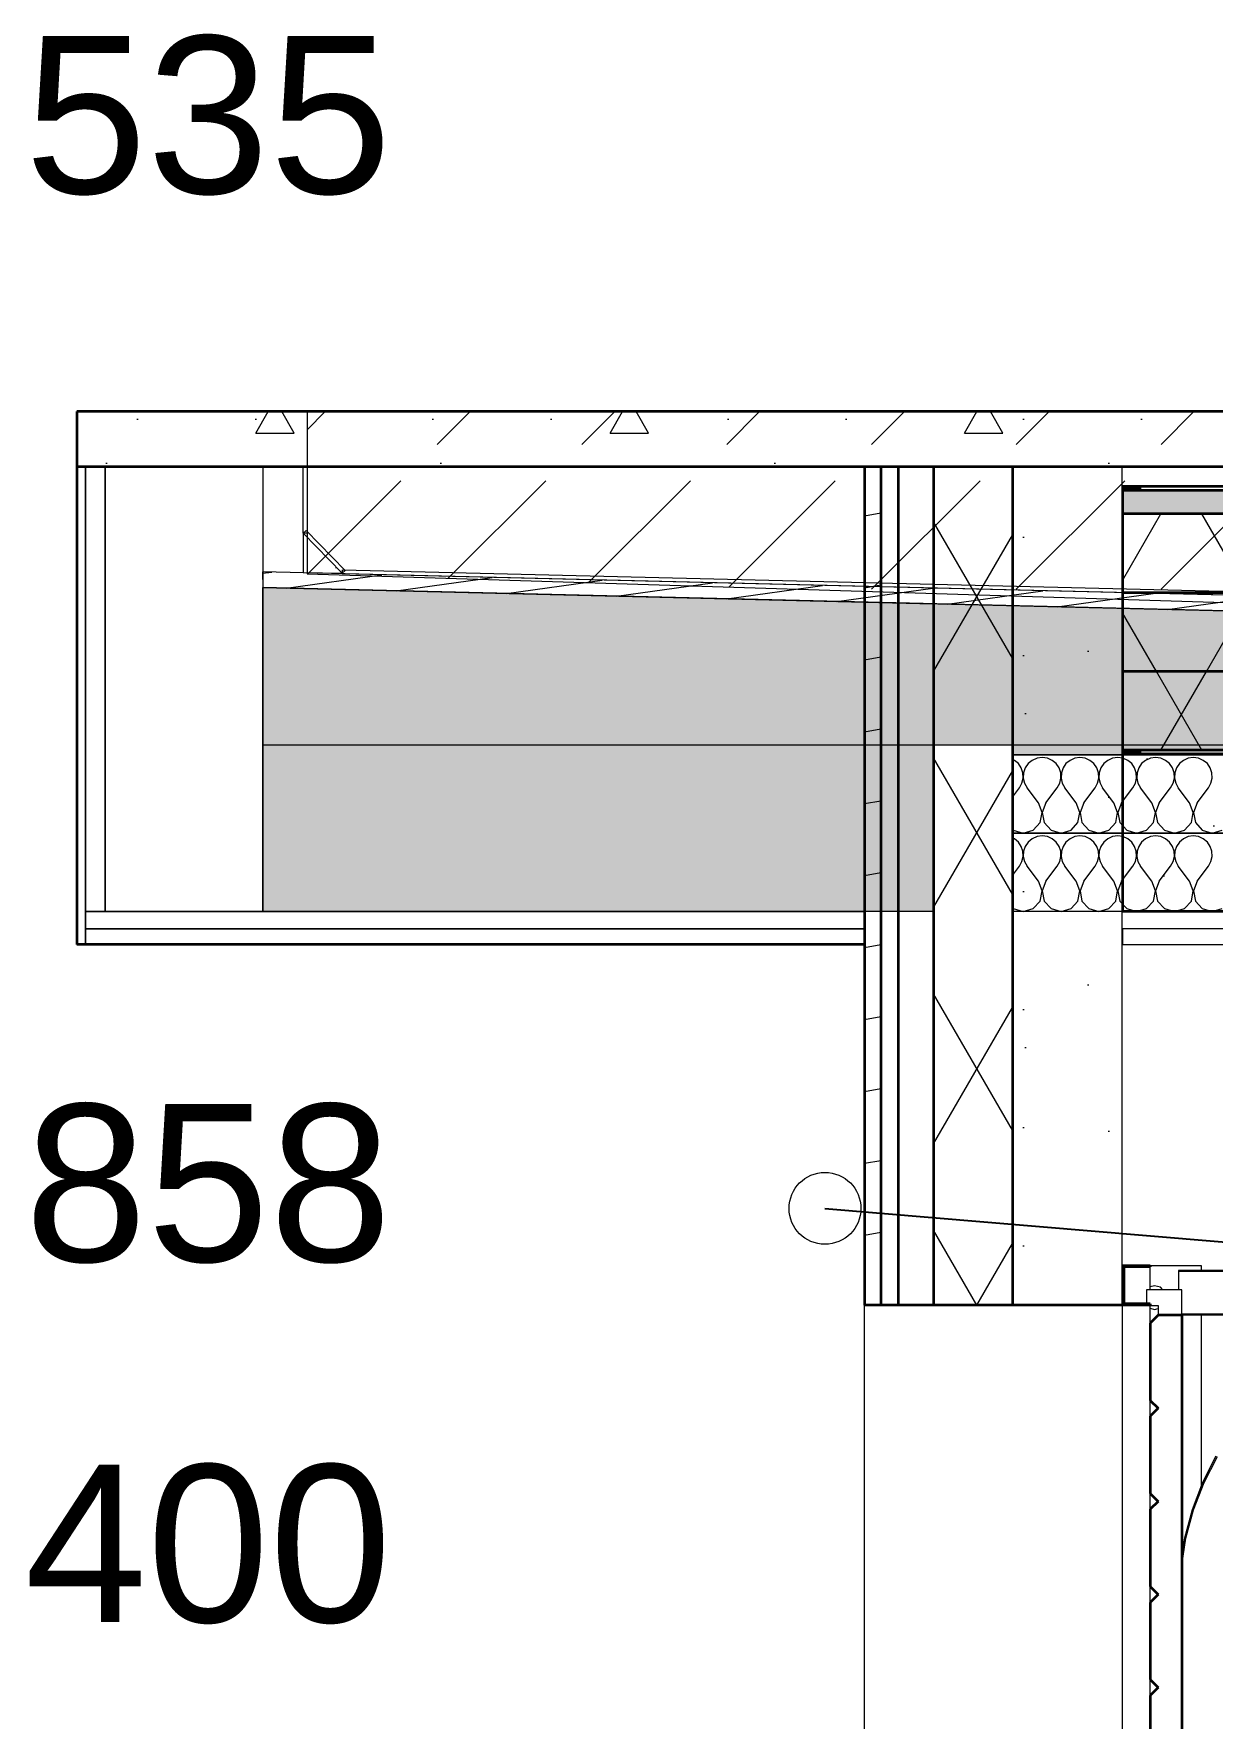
# Model space of a CAD drawing. Header units: millimetres. Extents: x 745166 to 884669, y -5000 to 15056.
# Drawn here: x 850336 to 851832, y 2004 to 4144 of the extents above; entities that cross this region are included whole.
import ezdxf

# ---------------------------------------------------------------- set-up
doc = ezdxf.new("R2010")
doc.units = ezdxf.units.MM
doc.header["$MEASUREMENT"] = 0
doc.linetypes.add('Wipeout_Contour', pattern=[1000, 0, -1000])
for name, color, linetype, lineweight in [('New_0_Pen_No__1', 7, 'Continuous', 13), ('New_0_Pen_No__19', 255, 'Continuous', 0), ('New_2D Drafting - General_Pen_No__1', 7, 'Continuous', 13), ('New_2D Drafting - General_Pen_No__19', 255, 'Continuous', 0), ('New_Annotation - Label_Pen_No__1', 7, 'Continuous', 13), ('New_ARCHICAD Doors_Pen_No__1', 7, 'Continuous', 13), ('New_ARCHICAD Doors_Pen_No__21', 7, 'Continuous', 35), ('New_Dimensioning - General_Pen_No__1', 7, 'Continuous', 13), ('New_Shell - Roof_Pen_No__21', 7, 'Continuous', 35), ('New_Structural - Bearing_Pen_No__21', 7, 'Continuous', 35)]:
    doc.layers.add(name, color=color, linetype=linetype, lineweight=lineweight)
for name, color, linetype in [('New_ARCHICAD Doors', 7, 'Continuous'), ('New_Shell - Roof', 7, 'Continuous'), ('New_Structural - Bearing', 7, 'Continuous')]:
    doc.layers.add(name, color=color, linetype=linetype)
doc.layers.add('New_ARCHICAD Doors_Pen_No__87', color=7, linetype='Continuous', lineweight=20, true_color=0x6a6a6a)
doc.styles.add('GENERATED_STYLE_1', font='')
doc.styles.get('GENERATED_STYLE_1').set_extended_font_data('Arial')
doc.dimstyles.new('GENERATED_STYLE__1', dxfattribs={"dimtxt": 0.18, "dimasz": 182.4, "dimexe": 0.18, "dimexo": 0.0625, "dimgap": 0, "dimtad": 0, "dimtih": 1, "dimtoh": 1, "dimdec": 4, "dimzin": 0, "dimdsep": 46, "dimcen": 0.09, "dimadec": 0, "dimazin": 0, "dimtfac": 1, "dimtdec": 4, "dimtmove": 0, "dimatfit": 3, "dimldrblk": 'ARROWHEAD_1', "dimfxl": 0, "dimtolj": 1, "dimtzin": 0, "dimarcsym": 0})
pattern_1 = [(0, (1087092.2, 129.2), (0, 779.4229), [48.75, -401.25]), (0, (1087317.2, 518.9), (0, 779.4229), [48.75, -401.25]), (60, (1087092.2, 129.2), (-675, 389.7114), [48.75, -401.25]), (60, (1087542.2, 129.2), (-675, 389.7114), [48.75, -401.25]), (120, (1087141, 129.2), (675, 389.7114), [48.75, -401.25]), (120, (1087591, 129.2), (675, 389.7114), [48.75, -401.25]), (0, (1087092.23, 204.18), (0, 150), [0, -150, 0, -225]), (45, (1087167.23, 204.18), (-106.06602, 106.06602), [0, -112.5, 0, -187.5])]
pattern_2 = [(60, (1087092.23, 129.18), (-129.90381, 75), []), (120, (1087092.23, 129.18), (129.90381, 75), [])]
pattern_3 = [(10, (1087092.23, 129.18), (-15.628336, 88.632695), [])]

# ---------------------------------------------------------------- blocks, each defined once
blk = doc.blocks.new('*X3', base_point=(1087092.2, 129.2))
at = {"layer": 'New_Shell - Roof', "linetype": 'Continuous', "lineweight": 0, "true_color": 0x000000}
blk.add_hatch(color=18, dxfattribs=at).paths.add_polyline_path([(851718.5, 3564.2), (851718.5, 3534.2), (855718.5, 3534.2), (855718.5, 3564.2)])
blk = doc.blocks.new('*X4', base_point=(1087092.2, 129.2))
at = {"layer": 'New_Shell - Roof', "linetype": 'Continuous', "lineweight": 0, "true_color": 0x000000}
for points in [[(851742.4, 3569.2), (851718.5, 3569.2), (851718.5, 3564.2), (851742.4, 3564.2)], [(852042.4, 3569.2), (851892.4, 3569.2), (851892.4, 3564.2), (852042.4, 3564.2)], [(852342.4, 3569.2), (852192.4, 3569.2), (852192.4, 3564.2), (852342.4, 3564.2)], [(852642.4, 3569.2), (852492.4, 3569.2), (852492.4, 3564.2), (852642.4, 3564.2)], [(852942.4, 3569.2), (852792.4, 3569.2), (852792.4, 3564.2), (852942.4, 3564.2)], [(853242.4, 3569.2), (853092.4, 3569.2), (853092.4, 3564.2), (853242.4, 3564.2)], [(853542.4, 3569.2), (853392.4, 3569.2), (853392.4, 3564.2), (853542.4, 3564.2)], [(853842.4, 3569.2), (853692.4, 3569.2), (853692.4, 3564.2), (853842.4, 3564.2)], [(854142.4, 3569.2), (853992.4, 3569.2), (853992.4, 3564.2), (854142.4, 3564.2)], [(854442.4, 3569.2), (854292.4, 3569.2), (854292.4, 3564.2), (854442.4, 3564.2)], [(854742.4, 3569.2), (854592.4, 3569.2), (854592.4, 3564.2), (854742.4, 3564.2)], [(855042.4, 3569.2), (854892.4, 3569.2), (854892.4, 3564.2), (855042.4, 3564.2)], [(855342.4, 3569.2), (855192.4, 3569.2), (855192.4, 3564.2), (855342.4, 3564.2)], [(855642.4, 3569.2), (855492.4, 3569.2), (855492.4, 3564.2), (855642.4, 3564.2)]]:
    blk.add_hatch(color=18, dxfattribs=at).paths.add_polyline_path(points)
blk = doc.blocks.new('*X5', base_point=(1087092.2, 129.2))
at = {"layer": 'New_Shell - Roof', "linetype": 'Continuous', "lineweight": 0, "true_color": 0x000000}
for points in [[(851742.4, 3234.2), (851718.5, 3234.2), (851718.5, 3229.2), (851742.4, 3229.2)], [(852042.4, 3234.2), (851892.4, 3234.2), (851892.4, 3229.2), (852042.4, 3229.2)], [(852342.4, 3234.2), (852192.4, 3234.2), (852192.4, 3229.2), (852342.4, 3229.2)], [(852642.4, 3234.2), (852492.4, 3234.2), (852492.4, 3229.2), (852642.4, 3229.2)], [(852942.4, 3234.2), (852792.4, 3234.2), (852792.4, 3229.2), (852942.4, 3229.2)], [(853242.4, 3234.2), (853092.4, 3234.2), (853092.4, 3229.2), (853242.4, 3229.2)], [(853542.4, 3234.2), (853392.4, 3234.2), (853392.4, 3229.2), (853542.4, 3229.2)], [(853842.4, 3234.2), (853692.4, 3234.2), (853692.4, 3229.2), (853842.4, 3229.2)], [(854142.4, 3234.2), (853992.4, 3234.2), (853992.4, 3229.2), (854142.4, 3229.2)], [(854442.4, 3234.2), (854292.4, 3234.2), (854292.4, 3229.2), (854442.4, 3229.2)], [(854742.4, 3234.2), (854592.4, 3234.2), (854592.4, 3229.2), (854742.4, 3229.2)], [(855042.4, 3234.2), (854892.4, 3234.2), (854892.4, 3229.2), (855042.4, 3229.2)], [(855342.4, 3234.2), (855192.4, 3234.2), (855192.4, 3229.2), (855342.4, 3229.2)], [(855642.4, 3234.2), (855492.4, 3234.2), (855492.4, 3229.2), (855642.4, 3229.2)]]:
    blk.add_hatch(color=18, dxfattribs=at).paths.add_polyline_path(points)
blk = doc.blocks.new('*X6', base_point=(1087092.2, 129.2))
at = {"layer": 'New_0_Pen_No__1', "color": 7, "linetype": 'Continuous', "lineweight": 13}
for p, q in [((851616.3, 3125.2), (851609.8, 3124.3)), ((851622.9, 3124.3), (851616.3, 3125.2)), ((851664.3, 3125.2), (851657.8, 3124.3)), ((851670.9, 3124.3), (851664.3, 3125.2)), ((851712.3, 3125.2), (851705.8, 3124.3)), ((851718.9, 3124.3), (851712.3, 3125.2)), ((851760.3, 3125.2), (851753.8, 3124.3)), ((851766.9, 3124.3), (851760.3, 3125.2)), ((851808.3, 3125.2), (851801.8, 3124.3)), ((851814.9, 3124.3), (851808.3, 3125.2)), ((851581, 3121.6), (851578.5, 3122.7)), ((851586.1, 3117.4), (851581, 3121.6)), ((851589.8, 3111.9), (851586.1, 3117.4)), ((851591.9, 3105.6), (851589.8, 3111.9)), ((851592.2, 3099), (851591.9, 3105.6)), ((851592.8, 3105.6), (851592.4, 3099)), ((851594.9, 3111.9), (851592.8, 3105.6)), ((851598.6, 3117.4), (851594.9, 3111.9)), ((851603.7, 3121.6), (851598.6, 3117.4)), ((851609.8, 3124.3), (851603.7, 3121.6)), ((851629, 3121.6), (851622.9, 3124.3)), ((851634.1, 3117.4), (851629, 3121.6)), ((851637.8, 3111.9), (851634.1, 3117.4)), ((851639.9, 3105.6), (851637.8, 3111.9)), ((851640.2, 3099), (851639.9, 3105.6)), ((851640.8, 3105.6), (851640.4, 3099)), ((851642.9, 3111.9), (851640.8, 3105.6)), ((851646.6, 3117.4), (851642.9, 3111.9)), ((851651.7, 3121.6), (851646.6, 3117.4)), ((851657.8, 3124.3), (851651.7, 3121.6)), ((851677, 3121.6), (851670.9, 3124.3)), ((851682.1, 3117.4), (851677, 3121.6)), ((851685.8, 3111.9), (851682.1, 3117.4)), ((851687.9, 3105.6), (851685.8, 3111.9)), ((851688.2, 3099), (851687.9, 3105.6)), ((851688.8, 3105.6), (851688.4, 3099)), ((851690.9, 3111.9), (851688.8, 3105.6)), ((851694.6, 3117.4), (851690.9, 3111.9)), ((851699.7, 3121.6), (851694.6, 3117.4)), ((851705.8, 3124.3), (851699.7, 3121.6)), ((851725, 3121.6), (851718.9, 3124.3)), ((851730.1, 3117.4), (851725, 3121.6)), ((851733.8, 3111.9), (851730.1, 3117.4)), ((851735.9, 3105.6), (851733.8, 3111.9)), ((851736.2, 3099), (851735.9, 3105.6)), ((851736.8, 3105.6), (851736.4, 3099)), ((851738.9, 3111.9), (851736.8, 3105.6)), ((851742.6, 3117.4), (851738.9, 3111.9)), ((851747.7, 3121.6), (851742.6, 3117.4)), ((851753.8, 3124.3), (851747.7, 3121.6)), ((851773, 3121.6), (851766.9, 3124.3)), ((851778.1, 3117.4), (851773, 3121.6)), ((851781.8, 3111.9), (851778.1, 3117.4)), ((851783.9, 3105.6), (851781.8, 3111.9)), ((851784.2, 3099), (851783.9, 3105.6)), ((851784.8, 3105.6), (851784.4, 3099)), ((851786.9, 3111.9), (851784.8, 3105.6)), ((851790.6, 3117.4), (851786.9, 3111.9)), ((851795.7, 3121.6), (851790.6, 3117.4)), ((851801.8, 3124.3), (851795.7, 3121.6)), ((851821, 3121.6), (851814.9, 3124.3)), ((851826.1, 3117.4), (851821, 3121.6)), ((851829.8, 3111.9), (851826.1, 3117.4)), ((851831.9, 3105.6), (851829.8, 3111.9)), ((851832.2, 3099), (851831.9, 3105.6)), ((851578.5, 3074.7), (851587.5, 3086.8)), ((851587.5, 3086.8), (851590.7, 3092.6)), ((851590.7, 3092.6), (851592.2, 3099)), ((851592.4, 3099), (851593.9, 3092.6)), ((851593.9, 3092.6), (851597.1, 3086.8)), ((851611.5, 3067.6), (851597.1, 3086.8)), ((851621.1, 3067.6), (851635.5, 3086.8)), ((851635.5, 3086.8), (851638.7, 3092.6)), ((851638.7, 3092.6), (851640.2, 3099)), ((851640.4, 3099), (851641.9, 3092.6)), ((851641.9, 3092.6), (851645.1, 3086.8)), ((851659.5, 3067.6), (851645.1, 3086.8)), ((851669.1, 3067.6), (851683.5, 3086.8)), ((851683.5, 3086.8), (851686.7, 3092.6)), ((851686.7, 3092.6), (851688.2, 3099)), ((851688.4, 3099), (851689.9, 3092.6)), ((851689.9, 3092.6), (851693.1, 3086.8)), ((851707.5, 3067.6), (851693.1, 3086.8)), ((851717.1, 3067.6), (851731.5, 3086.8)), ((851731.5, 3086.8), (851734.7, 3092.6)), ((851734.7, 3092.6), (851736.2, 3099)), ((851736.4, 3099), (851737.9, 3092.6)), ((851737.9, 3092.6), (851741.1, 3086.8)), ((851755.5, 3067.6), (851741.1, 3086.8)), ((851765.1, 3067.6), (851779.5, 3086.8)), ((851779.5, 3086.8), (851782.7, 3092.6)), ((851782.7, 3092.6), (851784.2, 3099)), ((851784.4, 3099), (851785.9, 3092.6)), ((851785.9, 3092.6), (851789.1, 3086.8)), ((851803.5, 3067.6), (851789.1, 3086.8)), ((851813.1, 3067.6), (851827.5, 3086.8)), ((851827.5, 3086.8), (851830.7, 3092.6)), ((851830.7, 3092.6), (851832.2, 3099)), ((851616.2, 3055.3), (851611.5, 3067.6)), ((851621.1, 3067.6), (851616.4, 3055.3)), ((851664.2, 3055.3), (851659.5, 3067.6)), ((851669.1, 3067.6), (851664.4, 3055.3)), ((851712.2, 3055.3), (851707.5, 3067.6)), ((851717.1, 3067.6), (851712.4, 3055.3)), ((851760.2, 3055.3), (851755.5, 3067.6)), ((851765.1, 3067.6), (851760.4, 3055.3)), ((851808.2, 3055.3), (851803.5, 3067.6)), ((851813.1, 3067.6), (851808.4, 3055.3)), ((851605, 3032.8), (851613.8, 3042.4)), ((851613.8, 3042.4), (851616.2, 3055.3)), ((851616.4, 3055.3), (851618.9, 3042.4)), ((851618.9, 3042.4), (851627.7, 3032.8)), ((851653, 3032.8), (851661.8, 3042.4)), ((851661.8, 3042.4), (851664.2, 3055.3)), ((851664.4, 3055.3), (851666.9, 3042.4)), ((851666.9, 3042.4), (851675.7, 3032.8)), ((851701, 3032.8), (851709.8, 3042.4)), ((851709.8, 3042.4), (851712.2, 3055.3)), ((851712.4, 3055.3), (851714.9, 3042.4)), ((851714.9, 3042.4), (851723.7, 3032.8)), ((851749, 3032.8), (851757.8, 3042.4)), ((851757.8, 3042.4), (851760.2, 3055.3)), ((851760.4, 3055.3), (851762.9, 3042.4)), ((851762.9, 3042.4), (851771.7, 3032.8)), ((851797, 3032.8), (851805.8, 3042.4)), ((851805.8, 3042.4), (851808.2, 3055.3)), ((851808.4, 3055.3), (851810.9, 3042.4)), ((851810.9, 3042.4), (851819.7, 3032.8)), ((851578.5, 3034.1), (851579.7, 3032.8)), ((851579.7, 3032.8), (851592.3, 3029.2)), ((851592.3, 3029.2), (851605, 3032.8)), ((851627.7, 3032.8), (851640.3, 3029.2)), ((851640.3, 3029.2), (851653, 3032.8)), ((851675.7, 3032.8), (851688.3, 3029.2)), ((851688.3, 3029.2), (851701, 3032.8)), ((851723.7, 3032.8), (851736.3, 3029.2)), ((851736.3, 3029.2), (851749, 3032.8)), ((851771.7, 3032.8), (851784.3, 3029.2)), ((851784.3, 3029.2), (851797, 3032.8)), ((851819.7, 3032.8), (851832.3, 3029.2)), ((851832.3, 3029.2), (851845, 3032.8))]:
    blk.add_line(p, q, dxfattribs=at)
blk = doc.blocks.new('*X8', base_point=(1087092.2, 129.2))
at = {"layer": 'New_0_Pen_No__1', "color": 7, "linetype": 'Continuous', "lineweight": 13}
for p, q in [((851581, 3221.2), (851578.5, 3222.3)), ((851586.1, 3217), (851581, 3221.2)), ((851589.8, 3211.5), (851586.1, 3217)), ((851591.9, 3205.3), (851589.8, 3211.5)), ((851594.9, 3211.5), (851592.8, 3205.3)), ((851598.6, 3217), (851594.9, 3211.5)), ((851603.7, 3221.2), (851598.6, 3217)), ((851609.8, 3223.9), (851603.7, 3221.2)), ((851616.3, 3224.8), (851609.8, 3223.9)), ((851622.9, 3223.9), (851616.3, 3224.8)), ((851629, 3221.2), (851622.9, 3223.9)), ((851634.1, 3217), (851629, 3221.2)), ((851637.8, 3211.5), (851634.1, 3217)), ((851639.9, 3205.3), (851637.8, 3211.5)), ((851642.9, 3211.5), (851640.8, 3205.3)), ((851646.6, 3217), (851642.9, 3211.5)), ((851651.7, 3221.2), (851646.6, 3217)), ((851657.8, 3223.9), (851651.7, 3221.2)), ((851664.3, 3224.8), (851657.8, 3223.9)), ((851670.9, 3223.9), (851664.3, 3224.8)), ((851677, 3221.2), (851670.9, 3223.9)), ((851682.1, 3217), (851677, 3221.2)), ((851685.8, 3211.5), (851682.1, 3217)), ((851687.9, 3205.3), (851685.8, 3211.5)), ((851690.9, 3211.5), (851688.8, 3205.3)), ((851694.6, 3217), (851690.9, 3211.5)), ((851699.7, 3221.2), (851694.6, 3217)), ((851705.8, 3223.9), (851699.7, 3221.2)), ((851712.3, 3224.8), (851705.8, 3223.9)), ((851718.9, 3223.9), (851712.3, 3224.8)), ((851725, 3221.2), (851718.9, 3223.9)), ((851730.1, 3217), (851725, 3221.2)), ((851733.8, 3211.5), (851730.1, 3217)), ((851735.9, 3205.3), (851733.8, 3211.5)), ((851738.9, 3211.5), (851736.8, 3205.3)), ((851742.6, 3217), (851738.9, 3211.5)), ((851747.7, 3221.2), (851742.6, 3217)), ((851753.8, 3223.9), (851747.7, 3221.2)), ((851760.3, 3224.8), (851753.8, 3223.9)), ((851766.9, 3223.9), (851760.3, 3224.8)), ((851773, 3221.2), (851766.9, 3223.9)), ((851778.1, 3217), (851773, 3221.2)), ((851781.8, 3211.5), (851778.1, 3217)), ((851783.9, 3205.3), (851781.8, 3211.5)), ((851786.9, 3211.5), (851784.8, 3205.3)), ((851790.6, 3217), (851786.9, 3211.5)), ((851795.7, 3221.2), (851790.6, 3217)), ((851801.8, 3223.9), (851795.7, 3221.2)), ((851808.3, 3224.8), (851801.8, 3223.9)), ((851814.9, 3223.9), (851808.3, 3224.8)), ((851821, 3221.2), (851814.9, 3223.9)), ((851826.1, 3217), (851821, 3221.2)), ((851829.8, 3211.5), (851826.1, 3217)), ((851831.9, 3205.3), (851829.8, 3211.5)), ((851587.5, 3186.4), (851590.7, 3192.2)), ((851590.7, 3192.2), (851592.2, 3198.6)), ((851592.2, 3198.6), (851591.9, 3205.3)), ((851592.8, 3205.3), (851592.4, 3198.6)), ((851592.4, 3198.6), (851593.9, 3192.2)), ((851593.9, 3192.2), (851597.1, 3186.4)), ((851635.5, 3186.4), (851638.7, 3192.2)), ((851638.7, 3192.2), (851640.2, 3198.6)), ((851640.2, 3198.6), (851639.9, 3205.3)), ((851640.8, 3205.3), (851640.4, 3198.6)), ((851640.4, 3198.6), (851641.9, 3192.2)), ((851641.9, 3192.2), (851645.1, 3186.4)), ((851683.5, 3186.4), (851686.7, 3192.2)), ((851686.7, 3192.2), (851688.2, 3198.6)), ((851688.2, 3198.6), (851687.9, 3205.3)), ((851688.8, 3205.3), (851688.4, 3198.6)), ((851688.4, 3198.6), (851689.9, 3192.2)), ((851689.9, 3192.2), (851693.1, 3186.4)), ((851731.5, 3186.4), (851734.7, 3192.2)), ((851734.7, 3192.2), (851736.2, 3198.6)), ((851736.2, 3198.6), (851735.9, 3205.3)), ((851736.8, 3205.3), (851736.4, 3198.6)), ((851736.4, 3198.6), (851737.9, 3192.2)), ((851737.9, 3192.2), (851741.1, 3186.4)), ((851779.5, 3186.4), (851782.7, 3192.2)), ((851782.7, 3192.2), (851784.2, 3198.6)), ((851784.2, 3198.6), (851783.9, 3205.3)), ((851784.8, 3205.3), (851784.4, 3198.6)), ((851784.4, 3198.6), (851785.9, 3192.2)), ((851785.9, 3192.2), (851789.1, 3186.4)), ((851827.5, 3186.4), (851830.7, 3192.2)), ((851830.7, 3192.2), (851832.2, 3198.6)), ((851832.2, 3198.6), (851831.9, 3205.3)), ((851578.5, 3174.4), (851587.5, 3186.4)), ((851611.5, 3167.2), (851597.1, 3186.4)), ((851621.1, 3167.2), (851635.5, 3186.4)), ((851659.5, 3167.2), (851645.1, 3186.4)), ((851669.1, 3167.2), (851683.5, 3186.4)), ((851707.5, 3167.2), (851693.1, 3186.4)), ((851717.1, 3167.2), (851731.5, 3186.4)), ((851755.5, 3167.2), (851741.1, 3186.4)), ((851765.1, 3167.2), (851779.5, 3186.4)), ((851803.5, 3167.2), (851789.1, 3186.4)), ((851813.1, 3167.2), (851827.5, 3186.4)), ((851616.2, 3155), (851611.5, 3167.2)), ((851613.8, 3142.1), (851616.2, 3155)), ((851621.1, 3167.2), (851616.4, 3155)), ((851616.4, 3155), (851618.9, 3142.1)), ((851664.2, 3155), (851659.5, 3167.2)), ((851661.8, 3142.1), (851664.2, 3155)), ((851669.1, 3167.2), (851664.4, 3155)), ((851664.4, 3155), (851666.9, 3142.1)), ((851712.2, 3155), (851707.5, 3167.2)), ((851709.8, 3142.1), (851712.2, 3155)), ((851717.1, 3167.2), (851712.4, 3155)), ((851712.4, 3155), (851714.9, 3142.1)), ((851760.2, 3155), (851755.5, 3167.2)), ((851757.8, 3142.1), (851760.2, 3155)), ((851765.1, 3167.2), (851760.4, 3155)), ((851760.4, 3155), (851762.9, 3142.1)), ((851808.2, 3155), (851803.5, 3167.2)), ((851805.8, 3142.1), (851808.2, 3155)), ((851813.1, 3167.2), (851808.4, 3155)), ((851808.4, 3155), (851810.9, 3142.1)), ((851578.5, 3133.7), (851579.7, 3132.4)), ((851579.7, 3132.4), (851592.3, 3128.8)), ((851592.3, 3128.8), (851605, 3132.4)), ((851605, 3132.4), (851613.8, 3142.1)), ((851618.9, 3142.1), (851627.7, 3132.4)), ((851627.7, 3132.4), (851640.3, 3128.8)), ((851640.3, 3128.8), (851653, 3132.4)), ((851653, 3132.4), (851661.8, 3142.1)), ((851666.9, 3142.1), (851675.7, 3132.4)), ((851675.7, 3132.4), (851688.3, 3128.8)), ((851688.3, 3128.8), (851701, 3132.4)), ((851701, 3132.4), (851709.8, 3142.1)), ((851714.9, 3142.1), (851723.7, 3132.4)), ((851723.7, 3132.4), (851736.3, 3128.8)), ((851736.3, 3128.8), (851749, 3132.4)), ((851749, 3132.4), (851757.8, 3142.1)), ((851762.9, 3142.1), (851771.7, 3132.4)), ((851771.7, 3132.4), (851784.3, 3128.8)), ((851784.3, 3128.8), (851797, 3132.4)), ((851797, 3132.4), (851805.8, 3142.1)), ((851810.9, 3142.1), (851819.7, 3132.4)), ((851819.7, 3132.4), (851832.3, 3128.8)), ((851832.3, 3128.8), (851845, 3132.4))]:
    blk.add_line(p, q, dxfattribs=at)
blk = doc.blocks.new('*X9', base_point=(1087092.2, 129.2))
at = {"layer": 'New_0_Pen_No__1', "linetype": 'Continuous', "lineweight": 0, "true_color": 0x000000}
blk.add_hatch(color=18, dxfattribs=at).paths.add_polyline_path([(855858.5, 3241), (851578.5, 3241), (851578.5, 3228.4), (855858.5, 3228.4)])
blk = doc.blocks.new('ARROWHEAD_1')
at = {"color": 0, "linetype": 'Continuous', "lineweight": 0}
blk.add_line((0, 0), (-1, 0), dxfattribs=at)
blk.add_circle((0, 0), 0.25, dxfattribs=at)

msp = doc.modelspace()

# ---------------------------------------------------------------- hatches: boundary and pattern name
at = {"layer": 'New_0_Pen_No__1', "linetype": 'Continuous', "lineweight": 13}
h = msp.add_hatch(dxfattribs=at)
h.set_pattern_fill('Lightweight_Concrete_0005', style=0, pattern_type=2)
h.set_pattern_definition(pattern_1)
h.paths.add_polyline_path([(850677.9, 3509.9), (850677.9, 3594.2), (850682.9, 3594.2), (850682.9, 3509.9)])
h = msp.add_hatch(dxfattribs=at)
h.set_pattern_fill('Lightweight_Concrete_0005', style=0, pattern_type=2)
h.set_pattern_definition(pattern_1)
h.paths.add_polyline_path([(850727.4, 3458.9), (850677.9, 3509.9), (850681.5, 3513.4), (850731, 3462.4)])
h = msp.add_hatch(dxfattribs=at)
h.set_pattern_fill('Lightweight_Concrete_0005', style=0, pattern_type=2)
h.set_pattern_definition(pattern_1)
h.paths.add_polyline_path([(850677.9, 3509.9), (850677.8, 3459.8), (850727.4, 3458.9)])
h = msp.add_hatch(dxfattribs=at)
h.set_pattern_fill('Wood_0005', style=0, pattern_type=2)
h.set_pattern_definition([(7.974, (854293.925, 3351.843), (-3.67714, 22.47348), [])])
h.paths.add_polyline_path([(850626.5, 3440.7), (856835.7, 3290.3), (856835.6, 3310.3), (850626.4, 3460.7)])
h = msp.add_hatch(dxfattribs=at)
h.set_pattern_fill('Lightweight_Concrete_0005', style=0, pattern_type=2)
h.set_pattern_definition(pattern_1)
h.paths.add_polyline_path([(856945.7, 3307.6), (850727.5, 3458.2), (850727.7, 3463.2), (856945.8, 3312.6)])
h = msp.add_hatch(dxfattribs=at)
h.set_pattern_fill('Lightweight_Concrete_0005', style=0, pattern_type=2)
h.set_pattern_definition(pattern_1)
h.paths.add_polyline_path([(851390.5, 3007.2), (850401.5, 3007.2), (850401.5, 3029.2), (851390.5, 3029.2)])
h = msp.add_hatch(dxfattribs=at)
h.set_pattern_fill('Lightweight_Concrete_0005', style=0, pattern_type=2)
h.set_pattern_definition(pattern_1)
h.paths.add_polyline_path([(851390.5, 2987.2), (850401.5, 2987.2), (850401.5, 3007.2), (851390.5, 3007.2)])
at = {"layer": 'New_0_Pen_No__19', "linetype": 'Continuous', "lineweight": 0}
for points in [[(851478.5, 3420), (851478.5, 3029.2), (850626.5, 3029.2), (850626.5, 3440.7)], [(850626.5, 3241), (856811.4, 3241), (856811.4, 3290.9), (850626.5, 3440.7)]]:
    msp.add_hatch(color=255, dxfattribs=at).paths.add_polyline_path(points)
at = {"layer": 'New_Shell - Roof', "linetype": 'Continuous', "lineweight": 0, "true_color": 0x000000}
h = msp.add_hatch(dxfattribs=at)
h.set_pattern_fill('Batt_Insulation_0005', color=18, style=0, pattern_type=2)
h.set_pattern_definition(pattern_2)
h.paths.add_polyline_path([(851718.5, 3534.2), (851718.5, 3434.2), (855718.5, 3434.2), (855718.5, 3534.2)])
h = msp.add_hatch(dxfattribs=at)
h.set_pattern_fill('Batt_Insulation_0005', color=18, style=0, pattern_type=2)
h.set_pattern_definition(pattern_2)
h.paths.add_polyline_path([(851718.5, 3434.2), (851718.5, 3334.2), (855718.5, 3334.2), (855718.5, 3434.2)])
h = msp.add_hatch(dxfattribs=at)
h.set_pattern_fill('Batt_Insulation_0005', color=18, style=0, pattern_type=2)
h.set_pattern_definition(pattern_2)
h.paths.add_polyline_path([(851718.5, 3334.2), (851718.5, 3234.2), (855718.5, 3234.2), (855718.5, 3334.2)])

# ---------------------------------------------------------------- linework, layer by layer
at = {"layer": 'New_0_Pen_No__1', "color": 7, "linetype": 'Continuous', "lineweight": 13, "flags": 128}
for points in [[(850390.5, 2987.2), (850390.5, 3594.2), (850401.5, 3594.2), (850401.5, 2987.2)], [(850401.5, 3029.2), (850401.5, 3594.2), (850426.5, 3594.2), (850426.5, 3029.2)], [(850426.5, 3029.2), (850426.5, 3594.2), (850626.5, 3594.2), (850626.5, 3029.2)], [(850677.9, 3509.9), (850677.9, 3594.2), (850682.9, 3594.2), (850682.9, 3509.9)], [(850727.4, 3458.9), (850677.9, 3509.9), (850681.5, 3513.4), (850731, 3462.4)], [(850677.9, 3509.9), (850677.8, 3459.8), (850727.4, 3458.9)], [(850626.5, 3440.7), (856835.7, 3290.3), (856835.6, 3310.3), (850626.4, 3460.7)], [(856945.7, 3307.6), (850727.5, 3458.2), (850727.7, 3463.2), (856945.8, 3312.6)], [(851478.5, 3420), (851478.5, 3029.2), (850626.5, 3029.2), (850626.5, 3440.7)], [(850626.5, 3241), (856811.4, 3241), (856811.4, 3290.9), (850626.5, 3440.7)], [(855858.5, 3241), (855858.5, 3228.4), (851578.5, 3228.4), (851578.5, 3241)], [(855858.5, 3228.4), (855858.5, 3128.8), (851578.5, 3128.8), (851578.5, 3228.4)], [(851390.5, 3007.2), (850401.5, 3007.2), (850401.5, 3029.2), (851390.5, 3029.2)], [(851390.5, 2987.2), (850401.5, 2987.2), (850401.5, 3007.2), (851390.5, 3007.2)]]:
    msp.add_lwpolyline(points, close=True, dxfattribs=at)
at = {"layer": 'New_Shell - Roof_Pen_No__21', "color": 7, "linetype": 'Continuous', "lineweight": 35}
for p, q in [((850390.5, 3664.2), (850390.5, 3594.2)), ((856846.5, 3664.2), (850390.5, 3664.2)), ((850390.5, 3594.2), (850390.5, 2987.2)), ((855718.5, 3534.2), (851718.5, 3534.2)), ((855718.5, 3434.2), (851718.5, 3434.2)), ((855718.5, 3334.2), (851718.5, 3334.2)), ((855718.5, 3234.2), (851718.5, 3234.2)), ((855718.5, 3229.2), (851718.5, 3229.2)), ((851390.5, 2987.2), (850390.5, 2987.2))]:
    msp.add_line(p, q, dxfattribs=at)
at = {"layer": 'New_Structural - Bearing_Pen_No__21', "color": 7, "linetype": 'Continuous', "lineweight": 35}
for p, q in [((851390.5, 3594.2), (851390.5, 2987.2)), ((851718.5, 3594.2), (851718.5, 3569.2))]:
    msp.add_line(p, q, dxfattribs=at)
at = {"layer": 'New_Structural - Bearing_Pen_No__21', "color": 7, "linetype": 'Continuous', "lineweight": 35, "flags": 128}
msp.add_lwpolyline([(851718.5, 3569.2), (851718.5, 3564.2), (851718.5, 3534.2), (851718.5, 3434.2), (851718.5, 3334.2), (851718.5, 3234.2), (851718.5, 3229.2), (851718.5, 3029.2)], dxfattribs=at)

# ---------------------------------------------------------------- block references
at = {"layer": 'New_0_Pen_No__1', "color": 7, "linetype": 'Continuous', "lineweight": 13}
for name in ['*X9', '*X8']:
    msp.add_blockref(name, (1087092.2, 129.2), dxfattribs=at)
at = {"layer": 'New_Shell - Roof', "lineweight": 0}
msp.add_blockref('*X5', (1087092.2, 129.2), dxfattribs=at)

# ---------------------------------------------------------------- texts
at = {"layer": 'New_Dimensioning - General_Pen_No__1', "color": 7, "lineweight": 13, "char_height": 200, "attachment_point": 7, "style": 'GENERATED_STYLE_1'}
for s, insert in [('\\A1;{\\pql;\\fArial|b0|i0|c0|p34;+3,535}', (849928, 3904.2)), ('\\A1;{\\pql;\\fArial|b0|i0|c0|p34;+2,858}', (849928, 2547.2)), ('\\A1;{\\pql;\\fArial|b0|i0|c0|p34;+2,400}', (849928, 2089.2))]:
    msp.add_mtext(s, dxfattribs=dict(at, insert=insert))

# ---------------------------------------------------------------- wipeouts: each hides what was drawn before it
at = {"color": 254, "linetype": 'Wipeout_Contour', "lineweight": 0, "ltscale": 3406225.548092278}
msp.add_wipeout([(851390.5, 2529.2), (851390.5, 129.2), (851718.5, 129.2), (851718.5, 2529.2)], dxfattribs=at).dxf.layer = 'New_Structural - Bearing'
at = {"color": 254, "linetype": 'Wipeout_Contour', "lineweight": 0, "ltscale": 11927263.96628758}
msp.add_wipeout([(852148.2, 2516.2), (851818.5, 2516.2), (851818.5, 2299.3), (851820.4, 2304.3), (851837.4, 2337.6), (851857.8, 2369), (851881.3, 2398), (851907.7, 2424.4), (851936.7, 2447.9), (851968, 2468.3), (852001.3, 2485.2), (852036.2, 2498.6), (852072.3, 2508.3), (852109.2, 2514.1)], dxfattribs=at).dxf.layer = 'New_Structural - Bearing'

# ---------------------------------------------------------------- next in the draw order: hatches: boundary and pattern name
at = {"layer": 'New_Structural - Bearing', "linetype": 'Continuous', "lineweight": 0, "true_color": 0x000000}
h = msp.add_hatch(dxfattribs=at)
h.set_pattern_fill('Wood_0005', color=18, style=0, pattern_type=2)
h.set_pattern_definition(pattern_3)
h.paths.add_polyline_path([(851390.5, 2529.2), (851411.5, 2529.2), (851411.5, 3594.2), (851390.5, 3594.2)])
h = msp.add_hatch(dxfattribs=at)
h.set_pattern_fill('Batt_Insulation_0005', color=18, style=0, pattern_type=2)
h.set_pattern_definition(pattern_2)
h.paths.add_polyline_path([(851478.5, 2529.2), (851578.5, 2529.2), (851578.5, 3594.2), (851478.5, 3594.2)])
h = msp.add_hatch(dxfattribs=at)
h.set_pattern_fill('Lightweight_Concrete_0005', color=18, style=0, pattern_type=2)
h.set_pattern_definition(pattern_1)
h.paths.add_polyline_path([(851578.5, 2529.2), (851718.5, 2529.2), (851718.5, 3594.2), (851578.5, 3594.2)])

# ---------------------------------------------------------------- next in the draw order: linework, layer by layer
at = {"layer": 'New_ARCHICAD Doors_Pen_No__87', "color": 251, "linetype": 'Continuous', "lineweight": 20, "true_color": 0x6a6a6a}
msp.add_line((851390.5, 129.2), (851390.5, 2529.2), dxfattribs=at)
at = {"layer": 'New_Structural - Bearing_Pen_No__21', "color": 7, "linetype": 'Continuous', "lineweight": 35}
for p, q in [((851411.5, 3594.2), (851411.5, 2529.2)), ((851433.5, 3594.2), (851433.5, 2529.2)), ((851478.5, 3594.2), (851478.5, 2529.2)), ((851578.5, 3594.2), (851578.5, 2529.2)), ((851390.5, 2987.2), (851390.5, 2529.2))]:
    msp.add_line(p, q, dxfattribs=at)
at = {"layer": 'New_Structural - Bearing_Pen_No__21', "color": 7, "linetype": 'Continuous', "lineweight": 35, "flags": 128}
for points in [[(851718.5, 3029.2), (851718.5, 2579.2), (851718.5, 2529.2)], [(851718.5, 2529.2), (851578.5, 2529.2), (851478.5, 2529.2), (851433.5, 2529.2), (851411.5, 2529.2), (851390.5, 2529.2)]]:
    msp.add_lwpolyline(points, dxfattribs=at)

# ---------------------------------------------------------------- next in the draw order: wipeouts: each hides what was drawn before it
at = {"color": 254, "linetype": 'Wipeout_Contour', "lineweight": 0, "ltscale": 3414904.070179949}
msp.add_wipeout([(851718.5, 3594.2), (851718.5, 3569.2), (855718.5, 3569.2), (855718.5, 3594.2)], dxfattribs=at).dxf.layer = 'New_Structural - Bearing'
at = {"color": 254, "linetype": 'Wipeout_Contour', "lineweight": 0, "ltscale": 26431299.30616915}
msp.add_wipeout([(851718.5, 2579.2), (851818.5, 2579.2), (851818.5, 2573.2), (852704, 2573.2), (852704, 2579.2), (852749, 2579.2), (852749, 2573.2), (854706.5, 2573.2), (854706.5, 2516.2), (854586.5, 2516.2), (854586.5, 2459.2), (852149.6, 2459.2), (852115.2, 2457.4), (852084.2, 2452.5), (852053.9, 2444.3), (852024.6, 2433.1), (851996.6, 2418.8), (851970.3, 2401.7), (851945.9, 2382), (851923.7, 2359.8), (851903.9, 2335.4), (851886.8, 2309.1), (851872.6, 2281.1), (851861.3, 2251.8), (851853.2, 2221.5), (851848.3, 2190.5), (851846.5, 2156), (851846.5, 129.2), (855718.5, 129.2), (855718.5, 3029.2), (851718.5, 3029.2)], dxfattribs=at).dxf.layer = 'New_Structural - Bearing'

# ---------------------------------------------------------------- next in the draw order: hatches: boundary and pattern name
at = {"layer": 'New_2D Drafting - General_Pen_No__1', "linetype": 'Continuous', "lineweight": 13}
h = msp.add_hatch(dxfattribs=at)
h.set_pattern_fill('Wood_0005', style=0, pattern_type=2)
h.set_pattern_definition(pattern_3)
h.paths.add_polyline_path([(855718.5, 3007.2), (851718.5, 3007.2), (851718.5, 2987.2), (855718.5, 2987.2)])
at = {"layer": 'New_2D Drafting - General_Pen_No__19', "linetype": 'Continuous', "lineweight": 0}
h = msp.add_hatch(dxfattribs=at)
h.set_pattern_fill('Dashed_0005', color=255, style=0, pattern_type=2)
h.set_pattern_definition([(45, (1087092.23, 129.18), (-183.84776, 183.84776), [195, -65]), (45, (1087092.23, 313.03), (-183.84776, 183.84776), [195, -65])])
h.paths.add_polyline_path([(850683, 3458.1), (856846.5, 3265.3), (856846.5, 3664.2), (850683, 3664.2)])
at = {"layer": 'New_Shell - Roof', "linetype": 'Continuous', "lineweight": 0, "true_color": 0x000000}
h = msp.add_hatch(dxfattribs=at)
h.set_pattern_fill('Lightweight_Concrete_0005', color=18, style=0, pattern_type=2)
h.set_pattern_definition(pattern_1)
h.paths.add_polyline_path([(850390.5, 3594.2), (856846.5, 3594.2), (856846.5, 3664.2), (850390.5, 3664.2)])
h = msp.add_hatch(dxfattribs=at)
h.set_pattern_fill('Structural_Concrete_0005', color=18, style=0, pattern_type=2)
h.set_pattern_definition([(0, (1087092.2, 129.2), (0, 623.5383), [60, -300]), (0, (1087272.2, 440.95), (0, 623.5383), [60, -300]), (60, (1087092.2, 129.2), (-540, 311.7692), [60, -300]), (60, (1087452.2, 129.2), (-540, 311.7692), [60, -300]), (120, (1087152.2, 129.2), (540, 311.7692), [60, -300]), (120, (1087512.2, 129.2), (540, 311.7692), [60, -300]), (0, (1087092.23, 189.18), (0, 120.000005), [0, -120.000005, 0, -180.00001]), (45, (1087152.23, 189.18), (-84.85282, 84.85282), [0, -90.000004, 0, -150.000006])])
h.paths.add_polyline_path([(851718.5, 3229.2), (851718.5, 3029.2), (855718.5, 3029.2), (855718.5, 3229.2)])

# ---------------------------------------------------------------- next in the draw order: linework, layer by layer
at = {"layer": 'New_0_Pen_No__1', "color": 7, "linetype": 'Continuous', "lineweight": 13, "flags": 128}
msp.add_lwpolyline([(855858.5, 3128.8), (855858.5, 3029.2), (851578.5, 3029.2), (851578.5, 3128.8)], close=True, dxfattribs=at)
at = {"layer": 'New_2D Drafting - General_Pen_No__1', "color": 7, "linetype": 'Continuous', "lineweight": 13, "flags": 128}
for points in [[(850683, 3458.1), (856846.5, 3265.3), (856846.5, 3664.2), (850683, 3664.2)], [(855718.5, 3007.2), (851718.5, 3007.2), (851718.5, 2987.2), (855718.5, 2987.2)]]:
    msp.add_lwpolyline(points, close=True, dxfattribs=at)
at = {"layer": 'New_Shell - Roof_Pen_No__21', "color": 7, "linetype": 'Continuous', "lineweight": 35}
for p, q in [((855718.5, 3594.2), (851718.5, 3594.2)), ((855718.5, 3569.2), (851718.5, 3569.2)), ((855718.5, 3564.2), (851718.5, 3564.2)), ((855718.5, 3029.2), (851718.5, 3029.2))]:
    msp.add_line(p, q, dxfattribs=at)
at = {"layer": 'New_Shell - Roof_Pen_No__21', "color": 7, "linetype": 'Continuous', "lineweight": 35, "flags": 128}
msp.add_lwpolyline([(851718.5, 3594.2), (851578.5, 3594.2), (851478.5, 3594.2), (851433.5, 3594.2), (851411.5, 3594.2), (851390.5, 3594.2), (850390.5, 3594.2)], dxfattribs=at)

# ---------------------------------------------------------------- next in the draw order: block references
at = {"layer": 'New_0_Pen_No__1', "color": 7, "linetype": 'Continuous', "lineweight": 13}
msp.add_blockref('*X6', (1087092.2, 129.2), dxfattribs=at)
at = {"layer": 'New_Shell - Roof', "lineweight": 0}
for name in ['*X4', '*X3']:
    msp.add_blockref(name, (1087092.2, 129.2), dxfattribs=at)

# ---------------------------------------------------------------- next in the draw order: leaders
at = {"layer": 'New_Annotation - Label_Pen_No__1', "color": 7, "linetype": 'Continuous', "lineweight": 13, "annotation_type": 0, "has_hookline": 1, "hookline_direction": 0, "text_width": 1002.6}
msp.add_leader([(851340.5, 2652), (851880.5, 2606.3)], dimstyle='GENERATED_STYLE__1', dxfattribs=at)

# ---------------------------------------------------------------- next in the draw order: wipeouts: each hides what was drawn before it
at = {"color": 254, "linetype": 'Wipeout_Contour', "lineweight": 0, "ltscale": 7666053.57090696}
msp.add_wipeout([(851753.5, 2552.2), (851759, 2553.7), (851766.5, 2551.7), (851769.5, 2548.7), (851789.5, 2548.7), (851789.5, 2573.2), (851818.5, 2573.2), (851818.5, 2579.2), (851753.5, 2579.2)], dxfattribs=at).dxf.layer = 'New_ARCHICAD Doors'
at = {"color": 254, "linetype": 'Wipeout_Contour', "lineweight": 0, "ltscale": 4258811.601194441}
msp.add_wipeout([(851753.5, 2506.2), (851763.5, 2516.2), (851763.5, 2524.9), (851759, 2523.7), (851753.5, 2525.2)], dxfattribs=at).dxf.layer = 'New_ARCHICAD Doors'
at = {"color": 254, "linetype": 'Wipeout_Contour', "lineweight": 0, "ltscale": 5110848.118190848}
msp.add_wipeout([(851793.5, 2208.8), (851797.4, 2233.4), (851807.1, 2269.5), (851818.5, 2299.3), (851818.5, 2516.2), (851793.5, 2516.2)], dxfattribs=at).dxf.layer = 'New_ARCHICAD Doors'
at = {"color": 254, "linetype": 'Wipeout_Contour', "lineweight": 0, "ltscale": 2555281.139050552}
msp.add_wipeout([(851763.5, 2398), (851753.5, 2408), (851753.5, 2388)], dxfattribs=at).dxf.layer = 'New_ARCHICAD Doors'
at = {"color": 254, "linetype": 'Wipeout_Contour', "lineweight": 0, "ltscale": 2555280.16515204}
msp.add_wipeout([(851753.5, 2269.7), (851763.5, 2279.7), (851753.5, 2289.7)], dxfattribs=at).dxf.layer = 'New_ARCHICAD Doors'
at = {"color": 254, "linetype": 'Wipeout_Contour', "lineweight": 0, "ltscale": 2555279.24048226}
msp.add_wipeout([(851753.5, 2171.5), (851753.5, 2151.5), (851763.5, 2161.5)], dxfattribs=at).dxf.layer = 'New_ARCHICAD Doors'
at = {"color": 254, "linetype": 'Wipeout_Contour', "lineweight": 0, "ltscale": 2555278.365041366}
msp.add_wipeout([(851753.5, 2053.3), (851753.5, 2033.3), (851763.5, 2043.3)], dxfattribs=at).dxf.layer = 'New_ARCHICAD Doors'

# ---------------------------------------------------------------- next in the draw order: wipeouts: each hides what was drawn before it
at = {"color": 254, "linetype": 'Wipeout_Contour', "lineweight": 0, "ltscale": 3412767.528284973}
msp.add_wipeout([(851789.5, 2571.6), (854586.5, 2571.6), (854586.5, 2573.2), (851789.5, 2573.2)], dxfattribs=at).dxf.layer = 'New_ARCHICAD Doors'
at = {"color": 254, "linetype": 'Wipeout_Contour', "lineweight": 0, "ltscale": 5110456.322013553}
msp.add_wipeout([(851749, 2529.2), (851718.5, 2529.2), (851718.5, 129.2), (851753.5, 129.2), (851753.5, 2528.7), (851749, 2528.7)], dxfattribs=at).dxf.layer = 'New_ARCHICAD Doors'

# ---------------------------------------------------------------- next in the draw order: linework, layer by layer
at = {"layer": 'New_ARCHICAD Doors_Pen_No__1', "color": 7, "linetype": 'Continuous', "lineweight": 13}
for p, q in [((851753.5, 2388), (851753.5, 2408)), ((851753.5, 2269.7), (851753.5, 2289.7)), ((851753.5, 2151.5), (851753.5, 2171.5)), ((851753.5, 2033.3), (851753.5, 2053.3))]:
    msp.add_line(p, q, dxfattribs=at)
at = {"layer": 'New_ARCHICAD Doors_Pen_No__21', "color": 7, "linetype": 'Continuous', "lineweight": 35}
for p, q in [((851753.5, 2408), (851763.5, 2398)), ((851763.5, 2398), (851753.5, 2388)), ((851753.5, 2388), (851753.5, 2289.7)), ((851753.5, 2289.7), (851763.5, 2279.7)), ((851763.5, 2279.7), (851753.5, 2269.7)), ((851753.5, 2269.7), (851753.5, 2171.5)), ((851753.5, 2171.5), (851763.5, 2161.5)), ((851763.5, 2161.5), (851753.5, 2151.5)), ((851753.5, 2151.5), (851753.5, 2053.3)), ((851753.5, 2053.3), (851763.5, 2043.3)), ((851763.5, 2043.3), (851753.5, 2033.3)), ((851753.5, 2033.3), (851753.5, 1935.1))]:
    msp.add_line(p, q, dxfattribs=at)

# ---------------------------------------------------------------- next in the draw order: wipeouts: each hides what was drawn before it
at = {"color": 254, "linetype": 'Wipeout_Contour', "lineweight": 0, "ltscale": 5110467.415182108}
msp.add_wipeout([(851753.5, 2577.6), (851720.1, 2577.6), (851720.1, 2530.8), (851749, 2530.8), (851749, 2548.7), (851753.5, 2548.7)], dxfattribs=at).dxf.layer = 'New_ARCHICAD Doors'
at = {"color": 254, "linetype": 'Wipeout_Contour', "lineweight": 0, "ltscale": 5116362.829574116}
msp.add_wipeout([(854586.5, 2571.6), (851789.5, 2571.6), (851789.5, 2548.7), (851793.5, 2548.7), (851793.5, 2517.8), (854586.5, 2517.8)], dxfattribs=at).dxf.layer = 'New_ARCHICAD Doors'

# ---------------------------------------------------------------- next in the draw order: linework, layer by layer
at = {"layer": 'New_ARCHICAD Doors_Pen_No__1', "color": 7, "linetype": 'Continuous', "lineweight": 13}
for p, q in [((851818.5, 2579.2), (851753.5, 2579.2)), ((851789.5, 2573.2), (851789.5, 2571.6)), ((854586.5, 2573.2), (851789.5, 2573.2)), ((854586.5, 2571.6), (851789.5, 2571.6)), ((851818.5, 2573.2), (851818.5, 2579.2)), ((851718.5, 129.2), (851718.5, 2529.2))]:
    msp.add_line(p, q, dxfattribs=at)
at = {"layer": 'New_ARCHICAD Doors_Pen_No__21', "color": 7, "linetype": 'Continuous', "lineweight": 35}
for p, q in [((851753.5, 2579.2), (851718.5, 2579.2)), ((851720.1, 2577.6), (851720.1, 2530.8)), ((851753.5, 2577.6), (851720.1, 2577.6)), ((851753.5, 2579.2), (851753.5, 2577.6))]:
    msp.add_line(p, q, dxfattribs=at)

# ---------------------------------------------------------------- next in the draw order: wipeouts: each hides what was drawn before it
at = {"color": 254, "linetype": 'Wipeout_Contour', "lineweight": 0, "ltscale": 4258821.453788454}
msp.add_wipeout([(851759, 2553.7), (851753.5, 2552.2), (851753.5, 2548.7), (851769.5, 2548.7), (851766.5, 2551.7)], dxfattribs=at).dxf.layer = 'New_ARCHICAD Doors'
at = {"color": 254, "linetype": 'Wipeout_Contour', "lineweight": 0, "ltscale": 4258811.702016125}
msp.add_wipeout([(851753.5, 2528.7), (851753.5, 2525.2), (851759, 2523.7), (851763.5, 2524.9), (851763.5, 2528.7)], dxfattribs=at).dxf.layer = 'New_ARCHICAD Doors'
at = {"color": 254, "linetype": 'Wipeout_Contour', "lineweight": 0, "ltscale": 3412774.867173893}
msp.add_wipeout([(851793.5, 2517.8), (851793.5, 2516.2), (854586.5, 2516.2), (854586.5, 2517.8)], dxfattribs=at).dxf.layer = 'New_ARCHICAD Doors'

# ---------------------------------------------------------------- next in the draw order: wipeouts: each hides what was drawn before it
at = {"color": 254, "linetype": 'Wipeout_Contour', "lineweight": 0, "ltscale": 27267256.14702041}
msp.add_wipeout([(851797.4, 2233.4), (851793.5, 2208.8), (851793.5, 2198.7), (851798.9, 2233.1), (851808.6, 2269), (851821.9, 2303.7), (851838.8, 2336.8), (851859, 2368), (851882.4, 2396.9), (851908.7, 2423.2), (851937.7, 2446.6), (851968.8, 2466.9), (852002, 2483.8), (852036.7, 2497.1), (852072.6, 2506.7), (852109.4, 2512.6), (852148.2, 2514.6), (854586.5, 2514.6), (854586.5, 2516.2), (852148.2, 2516.2), (852109.2, 2514.1), (852072.3, 2508.3), (852036.2, 2498.6), (852001.3, 2485.2), (851968, 2468.3), (851936.7, 2447.9), (851907.7, 2424.4), (851881.3, 2398), (851857.8, 2369), (851837.4, 2337.6), (851820.4, 2304.3), (851807.1, 2269.5)], dxfattribs=at).dxf.layer = 'New_ARCHICAD Doors'

# ---------------------------------------------------------------- next in the draw order: wipeouts: each hides what was drawn before it
at = {"color": 254, "linetype": 'Wipeout_Contour', "lineweight": 0, "ltscale": 58785045.44356951}
msp.add_wipeout([(851793.5, 1356.4), (851795.8, 1356.4), (851802.8, 1363.4), (851814, 1366.4), (851825.3, 1363.4), (851832.2, 1356.4), (851839, 1356.4), (851839, 1311.4), (851793.5, 1311.4), (851793.5, 765.3), (851795.8, 765.3), (851802.8, 772.3), (851814, 775.3), (851825.3, 772.3), (851832.2, 765.3), (851839, 765.3), (851839, 720.3), (851793.5, 720.3), (851793.5, 174.2), (851795.8, 174.2), (851802.8, 181.2), (851814, 184.2), (851825.3, 181.2), (851832.2, 174.2), (851839, 174.2), (851839, 129.2), (851844.9, 129.2), (851844.9, 2156.1), (851846.7, 2190.7), (851851.7, 2221.8), (851859.8, 2252.3), (851871.1, 2281.8), (851885.5, 2309.9), (851902.6, 2336.4), (851922.5, 2360.9), (851944.8, 2383.2), (851969.3, 2403), (851995.8, 2420.2), (852023.9, 2434.5), (852053.4, 2445.8), (852083.8, 2454), (852115, 2459), (852149.6, 2460.8), (854586.5, 2460.8), (854586.5, 2514.6), (852148.2, 2514.6), (852109.4, 2512.6), (852072.6, 2506.7), (852036.7, 2497.1), (852002, 2483.8), (851968.8, 2466.9), (851937.7, 2446.6), (851908.7, 2423.2), (851882.4, 2396.9), (851859, 2368), (851838.8, 2336.8), (851821.9, 2303.7), (851808.6, 2269), (851798.9, 2233.1), (851793.5, 2198.7), (851793.5, 1947.6), (851795.8, 1947.6), (851802.8, 1954.5), (851814, 1957.6), (851825.3, 1954.5), (851832.2, 1947.6), (851839, 1947.6), (851839, 1902.6), (851793.5, 1902.6)], dxfattribs=at).dxf.layer = 'New_ARCHICAD Doors'

# ---------------------------------------------------------------- next in the draw order: linework, layer by layer
at = {"layer": 'New_ARCHICAD Doors_Pen_No__1', "color": 7, "linetype": 'Continuous', "lineweight": 13}
for p, q in [((851818.5, 2299.3), (851818.5, 2516.2)), ((851820.4, 2304.3), (851837.4, 2337.6)), ((851821.9, 2303.7), (851838.8, 2336.8)), ((851807.1, 2269.5), (851820.4, 2304.3)), ((851808.6, 2269), (851821.9, 2303.7)), ((851797.4, 2233.4), (851807.1, 2269.5)), ((851798.9, 2233.1), (851808.6, 2269)), ((851793.5, 2208.8), (851797.4, 2233.4)), ((851793.5, 2198.7), (851798.9, 2233.1))]:
    msp.add_line(p, q, dxfattribs=at)

# ---------------------------------------------------------------- next in the draw order: wipeouts: each hides what was drawn before it
at = {"color": 254, "linetype": 'Wipeout_Contour', "lineweight": 0, "ltscale": 8517656.781867424}
msp.add_wipeout([(851749, 2530.8), (851753.5, 2530.8), (851753.5, 2529.2), (851749, 2529.2), (851749, 2528.7), (851763.5, 2528.7), (851763.5, 2516.2), (851793.5, 2516.2), (851793.5, 2548.7), (851749, 2548.7)], dxfattribs=at).dxf.layer = 'New_ARCHICAD Doors'

# ---------------------------------------------------------------- next in the draw order: linework, layer by layer
at = {"layer": 'New_ARCHICAD Doors_Pen_No__1', "color": 7, "linetype": 'Continuous', "lineweight": 13}
for p, q in [((851753.5, 2548.7), (851753.5, 2577.6)), ((851789.5, 2571.6), (851789.5, 2548.7)), ((851749, 2548.7), (851749, 2530.8)), ((851793.5, 2548.7), (851749, 2548.7)), ((851759, 2553.7), (851753.5, 2552.2)), ((851766.5, 2551.7), (851759, 2553.7)), ((851769.5, 2548.7), (851766.5, 2551.7)), ((851793.5, 2516.2), (851793.5, 2548.7)), ((851749, 2529.2), (851749, 2528.7)), ((851749, 2528.7), (851763.5, 2528.7)), ((851753.5, 2506.2), (851753.5, 2528.7)), ((851763.5, 2528.7), (851763.5, 2516.2)), ((851753.5, 2525.2), (851759, 2523.7)), ((851759, 2523.7), (851763.5, 2524.9)), ((854586.5, 2517.8), (851793.5, 2517.8)), ((852148.2, 2516.2), (851793.5, 2516.2))]:
    msp.add_line(p, q, dxfattribs=at)
at = {"layer": 'New_ARCHICAD Doors_Pen_No__21', "color": 7, "linetype": 'Continuous', "lineweight": 35}
for p, q in [((851753.5, 2529.2), (851718.5, 2529.2)), ((851753.5, 2530.8), (851720.1, 2530.8)), ((851753.5, 2530.8), (851753.5, 2529.2)), ((851763.5, 2516.2), (851753.5, 2506.2)), ((851753.5, 2506.2), (851753.5, 2408)), ((851793.5, 2516.2), (851763.5, 2516.2))]:
    msp.add_line(p, q, dxfattribs=at)
at = {"layer": 'New_ARCHICAD Doors_Pen_No__21', "color": 7, "linetype": 'Continuous', "lineweight": 35, "flags": 128}
msp.add_lwpolyline([(851793.5, 2516.2), (851793.5, 1925.1), (851793.5, 1333.9), (851793.5, 742.8), (851793.5, 151.7), (851793.5, 129.2)], dxfattribs=at)

doc.saveas('drawing.dxf')
